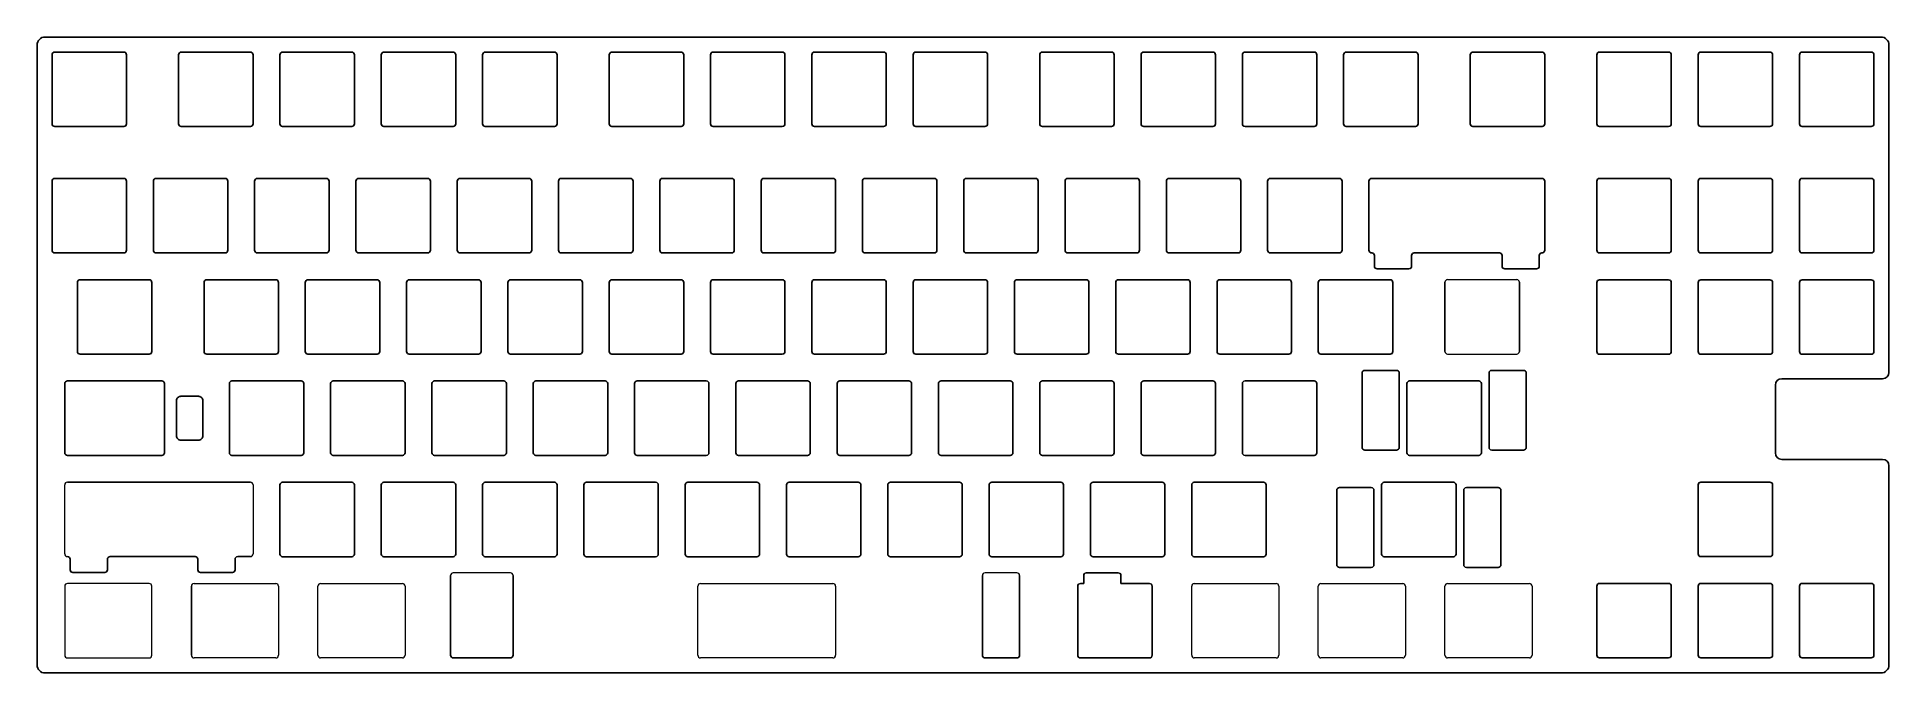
# Model space of a CAD drawing. Header units: millimetres. Extents: x 24 to 373, y 21 to 140.
import ezdxf

# ---------------------------------------------------------------- set-up
doc = ezdxf.new("R2010")
doc.units = ezdxf.units.MM
doc.layers.add('Visible_Pen_No__7', color=7, linetype='Continuous', lineweight=18)
doc.layers.add('레이어 4', color=7, linetype='Continuous', lineweight=0)

# ---------------------------------------------------------------- blocks, each defined once
blk = doc.blocks.new('Block_1')
at = {"layer": '레이어 4', "color": 7, "lineweight": 25}
for p, q in [((1038.96, 515.55), (1038.96, 501.55)), ((1045.46, 516.05), (1039.46, 516.05)), ((1045.96, 515.55), (1045.96, 501.55)), ((1062.84, 515.55), (1062.84, 501.55)), ((1069.34, 516.05), (1063.34, 516.05)), ((1069.84, 515.55), (1069.84, 501.55)), ((1047.4, 513.55), (1047.4, 500.55)), ((1060.9, 514.05), (1047.9, 514.05)), ((1061.4, 513.55), (1061.4, 500.55)), ((1045.46, 501.05), (1039.46, 501.05)), ((1060.9, 500.05), (1047.9, 500.05)), ((1069.34, 501.05), (1063.34, 501.05))]:
    blk.add_line(p, q, dxfattribs=at)
for points in [[(1039.46, 516.05), (1039.19, 516.05), (1038.96, 515.82), (1038.96, 515.55)], [(1045.96, 515.55), (1045.96, 515.82), (1045.74, 516.05), (1045.46, 516.05)], [(1063.34, 516.05), (1063.06, 516.05), (1062.84, 515.82), (1062.84, 515.55)], [(1069.84, 515.55), (1069.84, 515.82), (1069.62, 516.05), (1069.34, 516.05)], [(1047.9, 514.05), (1047.63, 514.05), (1047.4, 513.82), (1047.4, 513.55)], [(1061.4, 513.55), (1061.4, 513.82), (1061.18, 514.05), (1060.9, 514.05)], [(1038.96, 501.55), (1038.96, 501.27), (1039.19, 501.05), (1039.46, 501.05)], [(1045.46, 501.05), (1045.74, 501.05), (1045.96, 501.27), (1045.96, 501.55)], [(1062.84, 501.55), (1062.84, 501.27), (1063.06, 501.05), (1063.34, 501.05)], [(1069.34, 501.05), (1069.62, 501.05), (1069.84, 501.27), (1069.84, 501.55)], [(1047.4, 500.55), (1047.4, 500.27), (1047.63, 500.05), (1047.9, 500.05)], [(1060.9, 500.05), (1061.18, 500.05), (1061.4, 500.27), (1061.4, 500.55)]]:
    blk.add_open_spline(points, degree=3, dxfattribs=at)

msp = doc.modelspace()

# ---------------------------------------------------------------- linework, layer by layer
for p, q in [((371.15, 140.46), (25.89, 140.46)), ((24.39, 138.96), (24.39, 22.32)), ((372.65, 138.96), (372.65, 77.37)), ((289.15, 93.99), (289.15, 94.32)), ((303.15, 94.32), (303.15, 93.99)), ((289.15, 93.99), (289.15, 81.32)), ((303.15, 93.99), (303.15, 81.32)), ((351.29, 74.97), (351.29, 62.21)), ((352.49, 76.17), (371.45, 76.17)), ((352.49, 61.01), (371.45, 61.01)), ((372.65, 22.32), (372.65, 59.81)), ((30.09, 56.72), (30.12, 56.72)), ((30.12, 56.72), (62.12, 56.72)), ((62.12, 56.72), (64.52, 56.72)), ((30.12, 42.72), (30.09, 42.72)), ((30.62, 40.22), (30.62, 42.22)), ((37.62, 42.22), (37.62, 40.22)), ((54.62, 42.22), (54.62, 40.22)), ((61.62, 40.22), (61.62, 42.22)), ((62.12, 42.72), (64.52, 42.72)), ((102.16, 39.15), (102.16, 24.15)), ((113.91, 39.15), (113.91, 24.15)), ((202.16, 39.15), (202.16, 24.15)), ((209.16, 39.15), (209.16, 24.15)), ((53.41, 37.15), (53.41, 24.15)), ((102.66, 23.65), (113.41, 23.65)), ((202.66, 23.65), (208.66, 23.65)), ((105.41, 20.82), (25.89, 20.82)), ((105.41, 20.82), (115.41, 20.82)), ((115.41, 20.82), (219.71, 20.82)), ((219.71, 20.82), (229.71, 20.82)), ((229.71, 20.82), (371.15, 20.82))]:
    msp.add_line(p, q)
at = {"linetype": 'Continuous'}
for p, q in [((38.12, 42.72), (54.12, 42.72)), ((31.12, 39.72), (37.12, 39.72)), ((61.12, 39.72), (55.12, 39.72))]:
    msp.add_line(p, q, dxfattribs=at)
at = {"color": 0, "linetype": 'Continuous', "lineweight": 0}
for p, q in [((113.41, 39.65), (102.66, 39.65)), ((208.66, 39.65), (202.66, 39.65)), ((53.91, 37.65), (69.29, 37.65)), ((69.79, 37.15), (69.79, 24.15)), ((77.22, 24.15), (77.22, 37.15)), ((77.72, 37.65), (93.1, 37.65)), ((93.6, 37.15), (93.6, 24.15)), ((148.66, 24.15), (148.66, 37.15)), ((149.16, 37.65), (174.06, 37.65)), ((174.56, 37.15), (174.56, 24.15)), ((241.52, 24.15), (241.52, 37.15)), ((242.02, 37.65), (257.41, 37.65)), ((257.91, 37.15), (257.91, 24.15)), ((265.34, 24.15), (265.34, 37.15)), ((265.84, 37.65), (281.22, 37.65)), ((281.72, 37.15), (281.72, 24.15)), ((289.15, 24.15), (289.15, 37.15)), ((289.65, 37.65), (305.03, 37.65)), ((305.53, 37.15), (305.53, 24.15)), ((69.29, 23.65), (53.91, 23.65)), ((93.1, 23.65), (77.72, 23.65)), ((174.06, 23.65), (149.16, 23.65)), ((257.41, 23.65), (242.02, 23.65)), ((281.22, 23.65), (265.84, 23.65)), ((305.03, 23.65), (289.65, 23.65))]:
    msp.add_line(p, q, dxfattribs=at)
for points in [[(40.71, 137.63), (27.71, 137.63, 0.414214), (27.21, 137.13), (27.21, 124.13, 0.414214), (27.71, 123.63), (40.71, 123.63, 0.414214), (41.21, 124.13), (41.21, 137.13, 0.414214)], [(64.52, 137.63), (51.52, 137.63, 0.414214), (51.02, 137.13), (51.02, 124.13, 0.414214), (51.52, 123.63), (64.52, 123.63, 0.414214), (65.02, 124.13), (65.02, 137.13, 0.414214)], [(83.57, 137.63), (70.57, 137.63, 0.414214), (70.07, 137.13), (70.07, 124.13, 0.414214), (70.57, 123.63), (83.57, 123.63, 0.414214), (84.07, 124.13), (84.07, 137.13, 0.414214)], [(89.12, 137.13, -0.414214), (89.62, 137.63), (102.62, 137.63, -0.414214), (103.12, 137.13), (103.12, 124.13, -0.414214), (102.62, 123.63), (89.62, 123.63, -0.414214), (89.12, 124.13)], [(121.67, 137.63), (108.67, 137.63, 0.414214), (108.17, 137.13), (108.17, 124.13, 0.414214), (108.67, 123.63), (121.67, 123.63, 0.414214), (122.17, 124.13), (122.17, 137.13, 0.414214)], [(145.49, 137.63), (132.49, 137.63, 0.414214), (131.99, 137.13), (131.99, 124.13, 0.414214), (132.49, 123.63), (145.49, 123.63, 0.414214), (145.99, 124.13), (145.99, 137.13, 0.414214)], [(164.54, 137.63), (151.54, 137.63, 0.414214), (151.04, 137.13), (151.04, 124.13, 0.414214), (151.54, 123.63), (164.54, 123.63, 0.414214), (165.04, 124.13), (165.04, 137.13, 0.414214)], [(170.09, 137.13, -0.414214), (170.59, 137.63), (183.59, 137.63, -0.414214), (184.09, 137.13), (184.09, 124.13, -0.414214), (183.59, 123.63), (170.59, 123.63, -0.414214), (170.09, 124.13)], [(202.64, 137.63), (189.64, 137.63, 0.414214), (189.14, 137.13), (189.14, 124.13, 0.414214), (189.64, 123.63), (202.64, 123.63, 0.414214), (203.14, 124.13), (203.14, 137.13, 0.414214)], [(226.45, 137.63), (213.45, 137.63, 0.414214), (212.95, 137.13), (212.95, 124.13, 0.414214), (213.45, 123.63), (226.45, 123.63, 0.414214), (226.95, 124.13), (226.95, 137.13, 0.414214)], [(245.5, 137.63), (232.5, 137.63, 0.414214), (232, 137.13), (232, 124.13, 0.414214), (232.5, 123.63), (245.5, 123.63, 0.414214), (246, 124.13), (246, 137.13, 0.414214)], [(251.05, 137.13, -0.414214), (251.55, 137.63), (264.55, 137.63, -0.414214), (265.05, 137.13), (265.05, 124.13, -0.414214), (264.55, 123.63), (251.55, 123.63, -0.414214), (251.05, 124.13)], [(283.6, 137.63), (270.6, 137.63, 0.414214), (270.1, 137.13), (270.1, 124.13, 0.414214), (270.6, 123.63), (283.6, 123.63, 0.414214), (284.1, 124.13), (284.1, 137.13, 0.414214)], [(307.41, 137.63), (294.41, 137.63, 0.414214), (293.91, 137.13), (293.91, 124.13, 0.414214), (294.41, 123.63), (307.41, 123.63, 0.414214), (307.91, 124.13), (307.91, 137.13, 0.414214)], [(331.22, 137.63), (318.22, 137.63, 0.414214), (317.72, 137.13), (317.72, 124.13, 0.414214), (318.22, 123.63), (331.22, 123.63, 0.414214), (331.72, 124.13), (331.72, 137.13, 0.414214)], [(350.27, 137.63), (337.27, 137.63, 0.414214), (336.77, 137.13), (336.77, 124.13, 0.414214), (337.27, 123.63), (350.27, 123.63, 0.414214), (350.77, 124.13), (350.77, 137.13, 0.414214)], [(355.82, 137.13, -0.414214), (356.32, 137.63), (369.32, 137.63, -0.414214), (369.82, 137.13), (369.82, 124.13, -0.414214), (369.32, 123.63), (356.32, 123.63, -0.414214), (355.82, 124.13)], [(27.21, 113.35, -0.414214), (27.71, 113.85), (40.71, 113.85, -0.414214), (41.21, 113.35), (41.21, 100.35, -0.414214), (40.71, 99.85), (27.71, 99.85, -0.414214), (27.21, 100.35)], [(59.76, 113.85), (46.76, 113.85, 0.414214), (46.26, 113.35), (46.26, 100.35, 0.414214), (46.76, 99.85), (59.76, 99.85, 0.414214), (60.26, 100.35), (60.26, 113.35, 0.414214)], [(78.81, 113.85), (65.81, 113.85, 0.414214), (65.31, 113.35), (65.31, 100.35, 0.414214), (65.81, 99.85), (78.81, 99.85, 0.414214), (79.31, 100.35), (79.31, 113.35, 0.414214)], [(84.36, 113.35, -0.414214), (84.86, 113.85), (97.86, 113.85, -0.414214), (98.36, 113.35), (98.36, 100.35, -0.414214), (97.86, 99.85), (84.86, 99.85, -0.414214), (84.36, 100.35)], [(116.91, 113.85), (103.91, 113.85, 0.414214), (103.41, 113.35), (103.41, 100.35, 0.414214), (103.91, 99.85), (116.91, 99.85, 0.414214), (117.41, 100.35), (117.41, 113.35, 0.414214)], [(135.96, 113.85), (122.96, 113.85, 0.414214), (122.46, 113.35), (122.46, 100.35, 0.414214), (122.96, 99.85), (135.96, 99.85, 0.414214), (136.46, 100.35), (136.46, 113.35, 0.414214)], [(141.51, 113.35, -0.414214), (142.01, 113.85), (155.01, 113.85, -0.414214), (155.51, 113.35), (155.51, 100.35, -0.414214), (155.01, 99.85), (142.01, 99.85, -0.414214), (141.51, 100.35)], [(160.56, 113.35, -0.414214), (161.06, 113.85), (174.06, 113.85, -0.414214), (174.56, 113.35), (174.56, 100.35, -0.414214), (174.06, 99.85), (161.06, 99.85, -0.414214), (160.56, 100.35)], [(193.11, 113.85), (180.11, 113.85, 0.414214), (179.61, 113.35), (179.61, 100.35, 0.414214), (180.11, 99.85), (193.11, 99.85, 0.414214), (193.61, 100.35), (193.61, 113.35, 0.414214)], [(212.66, 100.35), (212.66, 113.35, 0.414214), (212.16, 113.85), (199.16, 113.85, 0.414214), (198.66, 113.35), (198.66, 100.35, 0.414214), (199.16, 99.85), (212.16, 99.85, 0.414214)], [(217.71, 113.35, -0.414214), (218.21, 113.85), (231.21, 113.85, -0.414214), (231.71, 113.35), (231.71, 100.35, -0.414214), (231.21, 99.85), (218.21, 99.85, -0.414214), (217.71, 100.35)], [(250.26, 113.85), (237.26, 113.85, 0.414214), (236.76, 113.35), (236.76, 100.35, 0.414214), (237.26, 99.85), (250.26, 99.85, 0.414214), (250.76, 100.35), (250.76, 113.35, 0.414214)], [(256.31, 113.85, 0.414214), (255.81, 113.35), (255.81, 100.35, 0.414214), (256.31, 99.85), (269.31, 99.85, 0.414214), (269.81, 100.35), (269.81, 113.35, 0.414214), (269.31, 113.85)], [(331.22, 113.85), (318.22, 113.85, 0.414214), (317.72, 113.35), (317.72, 100.35, 0.414214), (318.22, 99.85), (331.22, 99.85, 0.414214), (331.72, 100.35), (331.72, 113.35, 0.414214)], [(350.27, 113.85), (337.27, 113.85, 0.414214), (336.77, 113.35), (336.77, 100.35, 0.414214), (337.27, 99.85), (350.27, 99.85, 0.414214), (350.77, 100.35), (350.77, 113.35, 0.414214)], [(355.82, 113.35, -0.414214), (356.32, 113.85), (369.32, 113.85, -0.414214), (369.82, 113.35), (369.82, 100.35, -0.414214), (369.32, 99.85), (356.32, 99.85, -0.414214), (355.82, 100.35)], [(31.97, 94.3), (31.97, 81.3, 0.414214), (32.47, 80.8), (45.47, 80.8, 0.414214), (45.97, 81.3), (45.97, 94.3, 0.414214), (45.47, 94.8), (32.47, 94.8, 0.414214)], [(69.29, 94.8), (56.29, 94.8, 0.414214), (55.79, 94.3), (55.79, 81.3, 0.414214), (56.29, 80.8), (69.29, 80.8, 0.414214), (69.79, 81.3), (69.79, 94.3, 0.414214)], [(88.84, 81.3), (88.84, 94.3, 0.414214), (88.34, 94.8), (75.34, 94.8, 0.414214), (74.84, 94.3), (74.84, 81.3, 0.414214), (75.34, 80.8), (88.34, 80.8, 0.414214)], [(107.39, 94.8), (94.39, 94.8, 0.414214), (93.89, 94.3), (93.89, 81.3, 0.414214), (94.39, 80.8), (107.39, 80.8, 0.414214), (107.89, 81.3), (107.89, 94.3, 0.414214)], [(126.44, 94.8), (113.44, 94.8, 0.414214), (112.94, 94.3), (112.94, 81.3, 0.414214), (113.44, 80.8), (126.44, 80.8, 0.414214), (126.94, 81.3), (126.94, 94.3, 0.414214)], [(131.99, 94.3, -0.414214), (132.49, 94.8), (145.49, 94.8, -0.414214), (145.99, 94.3), (145.99, 81.3, -0.414214), (145.49, 80.8), (132.49, 80.8, -0.414214), (131.99, 81.3)], [(164.54, 94.8), (151.54, 94.8, 0.414214), (151.04, 94.3), (151.04, 81.3, 0.414214), (151.54, 80.8), (164.54, 80.8, 0.414214), (165.04, 81.3), (165.04, 94.3, 0.414214)], [(184.09, 81.3), (184.09, 94.3, 0.414214), (183.59, 94.8), (170.59, 94.8, 0.414214), (170.09, 94.3), (170.09, 81.3, 0.414214), (170.59, 80.8), (183.59, 80.8, 0.414214)], [(202.64, 94.8), (189.64, 94.8, 0.414214), (189.14, 94.3), (189.14, 81.3, 0.414214), (189.64, 80.8), (202.64, 80.8, 0.414214), (203.14, 81.3), (203.14, 94.3, 0.414214)], [(221.69, 94.8), (208.69, 94.8, 0.414214), (208.19, 94.3), (208.19, 81.3, 0.414214), (208.69, 80.8), (221.69, 80.8, 0.414214), (222.19, 81.3), (222.19, 94.3, 0.414214)], [(241.24, 81.3), (241.24, 94.3, 0.414214), (240.74, 94.8), (227.74, 94.8, 0.414214), (227.24, 94.3), (227.24, 81.3, 0.414214), (227.74, 80.8), (240.74, 80.8, 0.414214)], [(260.29, 81.3), (260.29, 94.3, 0.414214), (259.79, 94.8), (246.79, 94.8, 0.414214), (246.29, 94.3), (246.29, 81.3, 0.414214), (246.79, 80.8), (259.79, 80.8, 0.414214)], [(278.84, 94.8), (265.84, 94.8, 0.414214), (265.34, 94.3), (265.34, 81.3, 0.414214), (265.84, 80.8), (278.84, 80.8, 0.414214), (279.34, 81.3), (279.34, 94.3, 0.414214)], [(331.22, 94.77), (318.22, 94.77, 0.414214), (317.72, 94.27), (317.72, 81.27, 0.414214), (318.22, 80.77), (331.22, 80.77, 0.414214), (331.72, 81.27), (331.72, 94.27, 0.414214)], [(350.27, 94.77), (337.27, 94.77, 0.414214), (336.77, 94.27), (336.77, 81.27, 0.414214), (337.27, 80.77), (350.27, 80.77, 0.414214), (350.77, 81.27), (350.77, 94.27, 0.414214)], [(355.82, 94.27, -0.414214), (356.32, 94.77), (369.32, 94.77, -0.414214), (369.82, 94.27), (369.82, 81.27, -0.414214), (369.32, 80.77), (356.32, 80.77, -0.414214), (355.82, 81.27)], [(29.59, 75.25, -0.414214), (30.09, 75.75), (47.86, 75.75, -0.414214), (48.36, 75.25), (48.36, 62.25, -0.414214), (47.86, 61.75), (30.09, 61.75, -0.414214), (29.59, 62.25)], [(74.05, 75.75), (61.05, 75.75, 0.414214), (60.55, 75.25), (60.55, 62.25, 0.414214), (61.05, 61.75), (74.05, 61.75, 0.414214), (74.55, 62.25), (74.55, 75.25, 0.414214)], [(93.1, 75.75), (80.1, 75.75, 0.414214), (79.6, 75.25), (79.6, 62.25, 0.414214), (80.1, 61.75), (93.1, 61.75, 0.414214), (93.6, 62.25), (93.6, 75.25, 0.414214)], [(112.15, 75.75), (99.15, 75.75, 0.414214), (98.65, 75.25), (98.65, 62.25, 0.414214), (99.15, 61.75), (112.15, 61.75, 0.414214), (112.65, 62.25), (112.65, 75.25, 0.414214)], [(131.2, 75.75), (118.2, 75.75, 0.414214), (117.7, 75.25), (117.7, 62.25, 0.414214), (118.2, 61.75), (131.2, 61.75, 0.414214), (131.7, 62.25), (131.7, 75.25, 0.414214)], [(150.25, 75.75), (137.25, 75.75, 0.414214), (136.75, 75.25), (136.75, 62.25, 0.414214), (137.25, 61.75), (150.25, 61.75, 0.414214), (150.75, 62.25), (150.75, 75.25, 0.414214)], [(169.3, 75.75), (156.3, 75.75, 0.414214), (155.8, 75.25), (155.8, 62.25, 0.414214), (156.3, 61.75), (169.3, 61.75, 0.414214), (169.8, 62.25), (169.8, 75.25, 0.414214)], [(188.35, 75.75), (175.35, 75.75, 0.414214), (174.85, 75.25), (174.85, 62.25, 0.414214), (175.35, 61.75), (188.35, 61.75, 0.414214), (188.85, 62.25), (188.85, 75.25, 0.414214)], [(207.4, 75.75), (194.4, 75.75, 0.414214), (193.9, 75.25), (193.9, 62.25, 0.414214), (194.4, 61.75), (207.4, 61.75, 0.414214), (207.9, 62.25), (207.9, 75.25, 0.414214)], [(226.45, 75.75), (213.45, 75.75, 0.414214), (212.95, 75.25), (212.95, 62.25, 0.414214), (213.45, 61.75), (226.45, 61.75, 0.414214), (226.95, 62.25), (226.95, 75.25, 0.414214)], [(245.5, 75.75), (232.5, 75.75, 0.414214), (232, 75.25), (232, 62.25, 0.414214), (232.5, 61.75), (245.5, 61.75, 0.414214), (246, 62.25), (246, 75.25, 0.414214)], [(264.55, 75.75), (251.55, 75.75, 0.414214), (251.05, 75.25), (251.05, 62.25, 0.414214), (251.55, 61.75), (264.55, 61.75, 0.414214), (265.05, 62.25), (265.05, 75.25, 0.414214)], [(83.57, 56.7), (70.57, 56.7, 0.414214), (70.07, 56.2), (70.07, 43.2, 0.414214), (70.57, 42.7), (83.57, 42.7, 0.414214), (84.07, 43.2), (84.07, 56.2, 0.414214)], [(102.62, 56.7), (89.62, 56.7, 0.414214), (89.12, 56.2), (89.12, 43.2, 0.414214), (89.62, 42.7), (102.62, 42.7, 0.414214), (103.12, 43.2), (103.12, 56.2, 0.414214)], [(121.67, 56.7), (108.67, 56.7, 0.414214), (108.17, 56.2), (108.17, 43.2, 0.414214), (108.67, 42.7), (121.67, 42.7, 0.414214), (122.17, 43.2), (122.17, 56.2, 0.414214)], [(140.72, 56.7), (127.72, 56.7, 0.414214), (127.22, 56.2), (127.22, 43.2, 0.414214), (127.72, 42.7), (140.72, 42.7, 0.414214), (141.22, 43.2), (141.22, 56.2, 0.414214)], [(159.77, 56.7), (146.77, 56.7, 0.414214), (146.27, 56.2), (146.27, 43.2, 0.414214), (146.77, 42.7), (159.77, 42.7, 0.414214), (160.27, 43.2), (160.27, 56.2, 0.414214)], [(178.82, 56.7), (165.82, 56.7, 0.414214), (165.32, 56.2), (165.32, 43.2, 0.414214), (165.82, 42.7), (178.82, 42.7, 0.414214), (179.32, 43.2), (179.32, 56.2, 0.414214)], [(198.37, 43.2), (198.37, 56.2, 0.414214), (197.87, 56.7), (184.87, 56.7, 0.414214), (184.37, 56.2), (184.37, 43.2, 0.414214), (184.87, 42.7), (197.87, 42.7, 0.414214)], [(217.42, 43.2), (217.42, 56.2, 0.414214), (216.92, 56.7), (203.92, 56.7, 0.414214), (203.42, 56.2), (203.42, 43.2, 0.414214), (203.92, 42.7), (216.92, 42.7, 0.414214)], [(235.97, 56.7), (222.97, 56.7, 0.414214), (222.47, 56.2), (222.47, 43.2, 0.414214), (222.97, 42.7), (235.97, 42.7, 0.414214), (236.47, 43.2), (236.47, 56.2, 0.414214)], [(255.02, 56.7), (242.02, 56.7, 0.414214), (241.52, 56.2), (241.52, 43.2, 0.414214), (242.02, 42.7), (255.02, 42.7, 0.414214), (255.52, 43.2), (255.52, 56.2, 0.414214)], [(350.27, 56.72), (337.27, 56.72, 0.414214), (336.77, 56.22), (336.77, 43.22, 0.414214), (337.27, 42.72), (350.27, 42.72, 0.414214), (350.77, 43.22), (350.77, 56.22, 0.414214)], [(331.22, 37.67), (318.22, 37.67, 0.414214), (317.72, 37.17), (317.72, 24.17, 0.414214), (318.22, 23.67), (331.22, 23.67, 0.414214), (331.72, 24.17), (331.72, 37.17, 0.414214)], [(350.27, 37.67), (337.27, 37.67, 0.414214), (336.77, 37.17), (336.77, 24.17, 0.414214), (337.27, 23.67), (350.27, 23.67, 0.414214), (350.77, 24.17), (350.77, 37.17, 0.414214)], [(355.82, 37.17, -0.414214), (356.32, 37.67), (369.32, 37.67, -0.414214), (369.82, 37.17), (369.82, 24.17, -0.414214), (369.32, 23.67), (356.32, 23.67, -0.414214), (355.82, 24.17)]]:
    msp.add_lwpolyline(points, format="xyb", close=True)
for points in [[(307.39, 113.85), (307.41, 113.85), (275.39, 113.85), (275.36, 113.85, 0.414214), (274.86, 113.35), (274.86, 100.35, 0.414214), (275.36, 99.85), (275.39, 99.85, -0.414214), (275.89, 99.35), (275.89, 97.35, 0.414214), (276.39, 96.85), (282.39, 96.85, 0.414214), (282.89, 97.35), (282.89, 99.35, -0.414214), (283.39, 99.85)], [(283.39, 99.85), (299.39, 99.85, -0.414214), (299.89, 99.35), (299.89, 97.35, 0.414214), (300.39, 96.85), (306.39, 96.85, 0.414214), (306.89, 97.35), (306.89, 99.35, -0.414214), (307.39, 99.85), (307.41, 99.85, 0.414214), (307.91, 100.35), (307.91, 113.35, 0.414214), (307.41, 113.85)], [(51.44, 64.62, -0.41427), (50.61, 65.45), (50.61, 72.05, -0.414319), (51.44, 72.87), (54.74, 72.87, -0.41427), (55.56, 72.05), (55.56, 65.45, -0.41432), (54.74, 64.62), (51.44, 64.62)]]:
    msp.add_lwpolyline(points, format="xyb")
for points in [[(221.71, 39.65, 0.414214), (221.21, 39.15), (221.21, 37.65), (220.59, 37.65), (221.21, 37.65), (221.21, 39.15, -0.414214), (221.71, 39.65), (227.71, 39.65, -0.414214), (228.21, 39.15), (228.21, 37.65), (233.59, 37.65), (228.21, 37.65), (228.21, 39.15, 0.414214), (227.71, 39.65)], [(45.97, 37.15, 0.414214), (45.47, 37.65), (30.09, 37.65, 0.414214), (29.59, 37.15), (29.59, 24.15, 0.414214), (30.09, 23.65), (45.47, 23.65, 0.414214), (45.97, 24.15)], [(220.59, 37.65, 0.414214), (220.09, 37.15), (220.09, 24.15, 0.414214), (220.59, 23.65, -0.414214), (220.09, 24.15), (220.09, 37.15, -0.414214)], [(233.59, 23.65), (220.59, 23.65), (233.59, 23.65, 0.414214), (234.09, 24.15), (234.09, 37.15, 0.414214), (233.59, 37.65, -0.414214), (234.09, 37.15), (234.09, 24.15, -0.414214)]]:
    msp.add_lwpolyline(points, format="xyb", close=True, dxfattribs=at)
for centre, radius, start, end in [((25.89, 138.96), 1.5, 90, 180), ((371.15, 138.96), 1.5, 0, 90), ((371.45, 77.37), 1.2, 270, 0), ((352.49, 74.97), 1.2, 90, 180), ((352.49, 62.21), 1.2, 180, 270), ((371.45, 59.81), 1.2, 0, 90), ((30.12, 42.22), 0.5, 0, 90), ((38.12, 42.22), 0.5, 90, 180), ((54.12, 42.22), 0.5, 0, 90), ((62.12, 42.22), 0.5, 90, 180), ((37.12, 40.22), 0.5, 270, 0), ((55.12, 40.22), 0.5, 180, 270), ((25.89, 22.32), 1.5, 180, 270), ((102.66, 24.15), 0.5, 180, 270), ((113.41, 24.15), 0.5, 270, 0), ((202.66, 24.15), 0.5, 180, 270), ((208.66, 24.15), 0.5, 270, 0), ((371.15, 22.32), 1.5, 270, 0)]:
    msp.add_arc(centre, radius, start, end)
at = {"linetype": 'Continuous'}
for centre, start, end in [((31.12, 40.22), 180, 270), ((61.12, 40.22), 270, 360)]:
    msp.add_arc(centre, 0.5, start, end, dxfattribs=at)
at = {"color": 0, "linetype": 'Continuous', "lineweight": 0}
for centre, start, end in [((102.66, 39.15), 90, 180), ((113.41, 39.15), 360, 90), ((202.66, 39.15), 90, 180), ((208.66, 39.15), 360, 90), ((53.91, 37.15), 90, 180), ((69.29, 37.15), 360, 90), ((77.72, 37.15), 90, 180), ((93.1, 37.15), 360, 90), ((149.16, 37.15), 90, 180), ((174.06, 37.15), 360, 90), ((242.02, 37.15), 90, 180), ((257.41, 37.15), 360, 90), ((265.84, 37.15), 90, 180), ((281.22, 37.15), 360, 90), ((289.65, 37.15), 90, 180), ((305.03, 37.15), 360, 90), ((53.91, 24.15), 180, 270), ((69.29, 24.15), 270, 0), ((77.72, 24.15), 180, 270), ((93.1, 24.15), 270, 0), ((149.16, 24.15), 180, 270), ((174.06, 24.15), 270, 0), ((242.02, 24.15), 180, 270), ((257.41, 24.15), 270, 0), ((265.84, 24.15), 180, 270), ((281.22, 24.15), 270, 0), ((289.65, 24.15), 180, 270), ((305.03, 24.15), 270, 0)]:
    msp.add_arc(centre, 0.5, start, end, dxfattribs=at)
at = {"layer": 'Visible_Pen_No__7', "color": 7, "linetype": 'Continuous', "lineweight": 18}
for p, q in [((289.65, 94.82), (302.65, 94.82)), ((289.65, 80.82), (302.65, 80.82)), ((29.59, 43.22), (29.59, 56.22)), ((65.02, 56.22), (65.02, 43.22))]:
    msp.add_line(p, q, dxfattribs=at)
for centre, start, end in [((289.65, 94.32), 90, 180), ((302.65, 94.32), 0, 90), ((289.65, 81.32), 180, 270), ((302.65, 81.32), 270, 0), ((30.09, 56.22), 90, 180), ((64.52, 56.22), 0, 90), ((30.09, 43.22), 180, 270), ((64.52, 43.22), 270, 0)]:
    msp.add_arc(centre, 0.5, start, end, dxfattribs=at)

# ---------------------------------------------------------------- block references
at = {"layer": '레이어 4'}
msp.add_blockref('Block_1', (-765.4, -438.3), dxfattribs=at)
at = {"layer": '레이어 4', "xscale": -1, "rotation": 180}
msp.add_blockref('Block_1', (-770.16, 556.74), dxfattribs=at)

doc.saveas('drawing.dxf')
